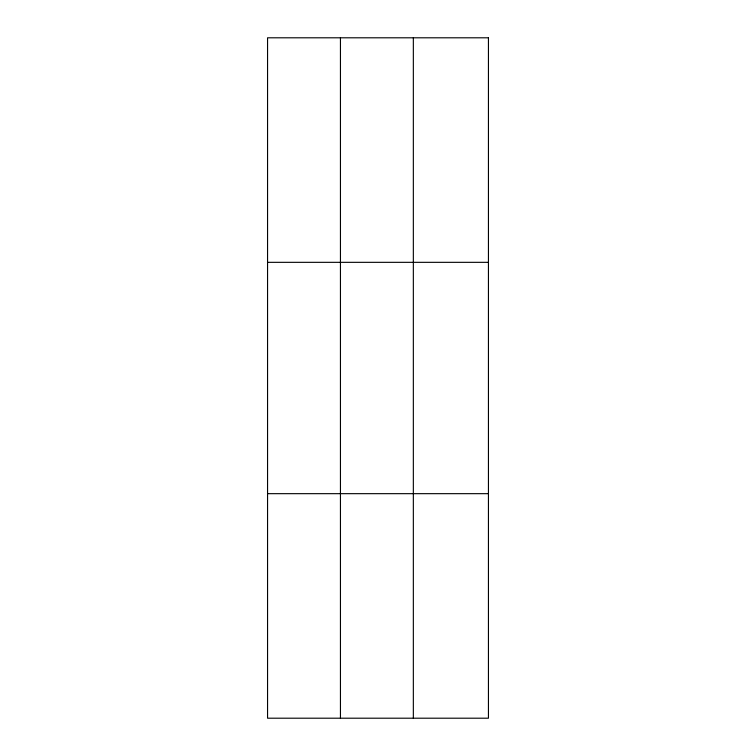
<?xml version="1.0" encoding="UTF-8"?>
<svg xmlns="http://www.w3.org/2000/svg" width="756" height="756" viewBox="0 0 756 756"><rect width="100%" height="100%" fill="white"/><g stroke="black" fill="none" stroke-linecap="round" stroke-linejoin="round"><path stroke-width="1.13" d="M340.446 37.8L340.446 718.2M413.343 37.8L413.343 718.2M267.558 262.332L488.442 262.332M267.558 493.668L488.442 493.668M488.442 37.8L488.442 718.2L267.558 718.2L267.558 37.8L488.442 37.8"/></g></svg>
